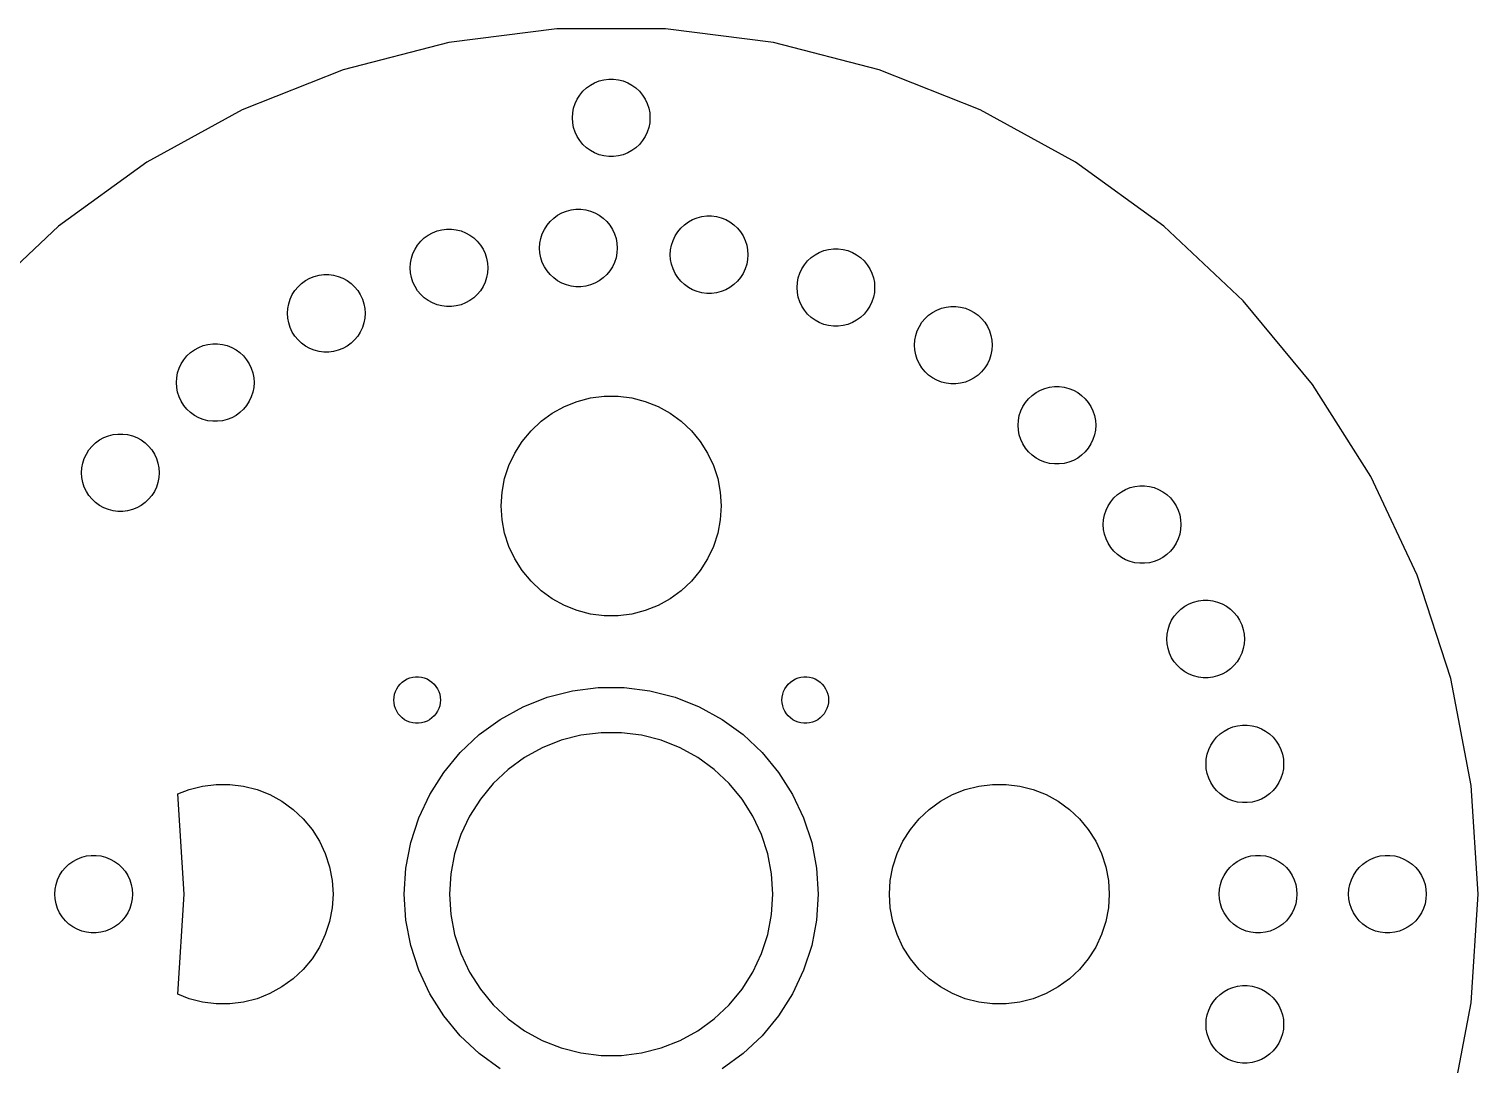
# Model space of a CAD drawing. Header units: metres. Extents: x -67 to 167, y -67 to 67.
# Drawn here: x 55 to 167, y -13.1 to 66.9 of the extents above; entities that cross this region are included whole.
import ezdxf

# ---------------------------------------------------------------- set-up
doc = ezdxf.new("R2010")
doc.units = ezdxf.units.M

msp = doc.modelspace()

# ---------------------------------------------------------------- linework, layer by layer
for p, q in [((95.793, 66.8678), (87.4454, 65.8132)), ((104.207, 66.8678), (95.793, 66.8678)), ((112.555, 65.8132), (104.207, 66.8678)), ((87.4454, 65.8132), (79.2959, 63.7208)), ((120.704, 63.7208), (112.555, 65.8132)), ((79.2959, 63.7208), (71.4728, 60.6234)), ((98.7227, 62.7145), (99.073, 62.8532)), ((99.073, 62.8532), (99.4379, 62.9469)), ((99.4379, 62.9469), (99.8116, 62.9941)), ((99.8116, 62.9941), (100.188, 62.9941)), ((100.188, 62.9941), (100.562, 62.9469)), ((100.562, 62.9469), (100.927, 62.8532)), ((100.927, 62.8532), (101.277, 62.7145)), ((128.527, 60.6234), (120.704, 63.7208)), ((97.3711, 61.4453), (97.573, 61.7634)), ((97.573, 61.7634), (97.8131, 62.0536)), ((97.8131, 62.0536), (98.0877, 62.3115)), ((98.0877, 62.3115), (98.3925, 62.533)), ((98.3925, 62.533), (98.7227, 62.7145)), ((101.277, 62.7145), (101.607, 62.533)), ((101.607, 62.533), (101.912, 62.3115)), ((101.912, 62.3115), (102.187, 62.0536)), ((102.187, 62.0536), (102.427, 61.7634)), ((102.427, 61.7634), (102.629, 61.4453)), ((71.4728, 60.6234), (64.0996, 56.57)), ((97.0237, 60.376), (97.0943, 60.7461)), ((97.0943, 60.7461), (97.2107, 61.1044)), ((97.2107, 61.1044), (97.3711, 61.4453)), ((102.629, 61.4453), (102.789, 61.1044)), ((102.789, 61.1044), (102.906, 60.7461)), ((102.906, 60.7461), (102.976, 60.376)), ((135.9, 56.57), (128.527, 60.6234)), ((97, 60), (97.0237, 60.376)), ((97.0237, 59.624), (97, 60)), ((97.0943, 59.2539), (97.0237, 59.624)), ((102.976, 59.624), (102.906, 59.2539)), ((102.976, 60.376), (103, 60)), ((103, 60), (102.976, 59.624)), ((97.2107, 58.8956), (97.0943, 59.2539)), ((97.3711, 58.5547), (97.2107, 58.8956)), ((97.573, 58.2366), (97.3711, 58.5547)), ((102.629, 58.5547), (102.427, 58.2366)), ((102.789, 58.8956), (102.629, 58.5547)), ((102.906, 59.2539), (102.789, 58.8956)), ((97.8131, 57.9464), (97.573, 58.2366)), ((98.0877, 57.6885), (97.8131, 57.9464)), ((98.3925, 57.467), (98.0877, 57.6885)), ((98.7227, 57.2855), (98.3925, 57.467)), ((99.073, 57.1468), (98.7227, 57.2855)), ((99.4379, 57.0531), (99.073, 57.1468)), ((100.927, 57.1468), (100.562, 57.0531)), ((101.277, 57.2855), (100.927, 57.1468)), ((101.607, 57.467), (101.277, 57.2855)), ((101.912, 57.6885), (101.607, 57.467)), ((102.187, 57.9464), (101.912, 57.6885)), ((102.427, 58.2366), (102.187, 57.9464)), ((64.0996, 56.57), (57.2926, 51.6244)), ((99.8116, 57.0059), (99.4379, 57.0531)), ((100.188, 57.0059), (99.8116, 57.0059)), ((100.562, 57.0531), (100.188, 57.0059)), ((142.707, 51.6244), (135.9, 56.57)), ((95.8601, 52.4688), (96.1902, 52.6503)), ((96.1902, 52.6503), (96.5405, 52.789)), ((96.5405, 52.789), (96.9054, 52.8827)), ((96.9054, 52.8827), (97.2792, 52.9299)), ((97.2792, 52.9299), (97.6559, 52.9299)), ((97.6559, 52.9299), (98.0297, 52.8827)), ((98.0297, 52.8827), (98.3946, 52.789)), ((98.3946, 52.789), (98.7449, 52.6503)), ((98.7449, 52.6503), (99.075, 52.4688)), ((57.2926, 51.6244), (51.1591, 45.8647)), ((94.8386, 51.3811), (95.0405, 51.6992)), ((95.0405, 51.6992), (95.2806, 51.9895)), ((95.2806, 51.9895), (95.5553, 52.2474)), ((95.5553, 52.2474), (95.8601, 52.4688)), ((99.075, 52.4688), (99.3798, 52.2474)), ((99.3798, 52.2474), (99.6544, 51.9895)), ((99.6544, 51.9895), (99.8946, 51.6992)), ((99.8946, 51.6992), (100.096, 51.3811)), ((105.384, 51.4771), (105.659, 51.735)), ((105.659, 51.735), (105.964, 51.9564)), ((105.964, 51.9564), (106.294, 52.1379)), ((106.294, 52.1379), (106.644, 52.2766)), ((106.644, 52.2766), (107.009, 52.3703)), ((107.009, 52.3703), (107.383, 52.4175)), ((107.383, 52.4175), (107.76, 52.4175)), ((107.76, 52.4175), (108.134, 52.3703)), ((108.134, 52.3703), (108.498, 52.2766)), ((108.498, 52.2766), (108.849, 52.1379)), ((108.849, 52.1379), (109.179, 51.9564)), ((109.179, 51.9564), (109.484, 51.735)), ((109.484, 51.735), (109.758, 51.4771)), ((148.841, 45.8647), (142.707, 51.6244)), ((85.0403, 50.1672), (85.2805, 50.4575)), ((85.2805, 50.4575), (85.5551, 50.7154)), ((85.5551, 50.7154), (85.8599, 50.9368)), ((85.8599, 50.9368), (86.19, 51.1183)), ((86.19, 51.1183), (86.5403, 51.257)), ((86.5403, 51.257), (86.9052, 51.3507)), ((86.9052, 51.3507), (87.279, 51.3979)), ((87.279, 51.3979), (87.6557, 51.3979)), ((87.6557, 51.3979), (88.0295, 51.3507)), ((88.0295, 51.3507), (88.3944, 51.257)), ((88.3944, 51.257), (88.7447, 51.1183)), ((88.7447, 51.1183), (89.0748, 50.9368)), ((89.0748, 50.9368), (89.3796, 50.7154)), ((89.3796, 50.7154), (89.6543, 50.4575)), ((89.6543, 50.4575), (89.8944, 50.1672)), ((94.4912, 50.3118), (94.5618, 50.6819)), ((94.5618, 50.6819), (94.6782, 51.0402)), ((94.6782, 51.0402), (94.8386, 51.3811)), ((100.096, 51.3811), (100.257, 51.0402)), ((100.257, 51.0402), (100.373, 50.6819)), ((100.373, 50.6819), (100.444, 50.3118)), ((104.666, 50.1695), (104.782, 50.5278)), ((104.782, 50.5278), (104.942, 50.8687)), ((104.942, 50.8687), (105.144, 51.1868)), ((105.144, 51.1868), (105.384, 51.4771)), ((109.758, 51.4771), (109.998, 51.1868)), ((109.998, 51.1868), (110.2, 50.8687)), ((110.2, 50.8687), (110.361, 50.5278)), ((110.361, 50.5278), (110.477, 50.1695)), ((84.5616, 49.1499), (84.678, 49.5082)), ((84.678, 49.5082), (84.8385, 49.8491)), ((84.8385, 49.8491), (85.0403, 50.1672)), ((89.8944, 50.1672), (90.0963, 49.8491)), ((90.0963, 49.8491), (90.2567, 49.5082)), ((90.2567, 49.5082), (90.3731, 49.1499)), ((94.4675, 49.9358), (94.4912, 50.3118)), ((94.4912, 49.5598), (94.4675, 49.9358)), ((94.5618, 49.1897), (94.4912, 49.5598)), ((100.444, 49.5598), (100.373, 49.1897)), ((100.444, 50.3118), (100.468, 49.9358)), ((100.468, 49.9358), (100.444, 49.5598)), ((104.571, 49.4234), (104.595, 49.7994)), ((104.595, 49.0474), (104.571, 49.4234)), ((104.595, 49.7994), (104.666, 50.1695)), ((110.477, 50.1695), (110.548, 49.7994)), ((110.548, 49.7994), (110.571, 49.4234)), ((110.571, 49.4234), (110.548, 49.0474)), ((115.453, 49.1991), (115.758, 49.4206)), ((115.758, 49.4206), (116.088, 49.6021)), ((116.088, 49.6021), (116.438, 49.7408)), ((116.438, 49.7408), (116.803, 49.8345)), ((116.803, 49.8345), (117.177, 49.8817)), ((117.177, 49.8817), (117.554, 49.8817)), ((117.554, 49.8817), (117.927, 49.8345)), ((117.927, 49.8345), (118.292, 49.7408)), ((118.292, 49.7408), (118.643, 49.6021)), ((118.643, 49.6021), (118.973, 49.4206)), ((118.973, 49.4206), (119.278, 49.1991)), ((84.4674, 48.4039), (84.491, 48.7798)), ((84.491, 48.0278), (84.4674, 48.4039)), ((84.491, 48.7798), (84.5616, 49.1499)), ((90.3731, 49.1499), (90.4437, 48.7798)), ((90.4437, 48.7798), (90.4674, 48.4039)), ((90.4674, 48.4039), (90.4437, 48.0278)), ((94.6782, 48.8315), (94.5618, 49.1897)), ((94.8386, 48.4906), (94.6782, 48.8315)), ((95.0405, 48.1725), (94.8386, 48.4906)), ((95.2806, 47.8822), (95.0405, 48.1725)), ((99.8946, 48.1725), (99.6544, 47.8822)), ((100.096, 48.4906), (99.8946, 48.1725)), ((100.257, 48.8315), (100.096, 48.4906)), ((100.373, 49.1897), (100.257, 48.8315)), ((104.666, 48.6773), (104.595, 49.0474)), ((104.782, 48.319), (104.666, 48.6773)), ((104.942, 47.9781), (104.782, 48.319)), ((110.361, 48.319), (110.2, 47.9781)), ((110.477, 48.6773), (110.361, 48.319)), ((110.548, 49.0474), (110.477, 48.6773)), ((114.576, 47.992), (114.736, 48.3329)), ((114.736, 48.3329), (114.938, 48.651)), ((114.938, 48.651), (115.178, 48.9412)), ((115.178, 48.9412), (115.453, 49.1991)), ((119.278, 49.1991), (119.552, 48.9412)), ((119.552, 48.9412), (119.792, 48.651)), ((119.792, 48.651), (119.994, 48.3329)), ((119.994, 48.3329), (120.155, 47.992)), ((75.7934, 46.9439), (76.068, 47.2018)), ((76.068, 47.2018), (76.3728, 47.4232)), ((76.3728, 47.4232), (76.703, 47.6047)), ((76.703, 47.6047), (77.0532, 47.7434)), ((77.0532, 47.7434), (77.4182, 47.8371)), ((77.4182, 47.8371), (77.7919, 47.8843)), ((77.7919, 47.8843), (78.1687, 47.8843)), ((78.1687, 47.8843), (78.5424, 47.8371)), ((78.5424, 47.8371), (78.9073, 47.7434)), ((78.9073, 47.7434), (79.2576, 47.6047)), ((79.2576, 47.6047), (79.5878, 47.4232)), ((79.5878, 47.4232), (79.8926, 47.2018)), ((79.8926, 47.2018), (80.1672, 46.9439)), ((84.5616, 47.6578), (84.491, 48.0278)), ((84.678, 47.2995), (84.5616, 47.6578)), ((84.8385, 46.9586), (84.678, 47.2995)), ((90.2567, 47.2995), (90.0963, 46.9586)), ((90.3731, 47.6578), (90.2567, 47.2995)), ((90.4437, 48.0278), (90.3731, 47.6578)), ((95.5553, 47.6243), (95.2806, 47.8822)), ((95.8601, 47.4028), (95.5553, 47.6243)), ((96.1902, 47.2213), (95.8601, 47.4028)), ((96.5405, 47.0827), (96.1902, 47.2213)), ((96.9054, 46.989), (96.5405, 47.0827)), ((98.3946, 47.0827), (98.0297, 46.989)), ((98.7449, 47.2213), (98.3946, 47.0827)), ((99.075, 47.4028), (98.7449, 47.2213)), ((99.3798, 47.6243), (99.075, 47.4028)), ((99.6544, 47.8822), (99.3798, 47.6243)), ((105.144, 47.66), (104.942, 47.9781)), ((105.384, 47.3698), (105.144, 47.66)), ((105.659, 47.1119), (105.384, 47.3698)), ((105.964, 46.8904), (105.659, 47.1119)), ((109.484, 47.1119), (109.179, 46.8904)), ((109.758, 47.3698), (109.484, 47.1119)), ((109.998, 47.66), (109.758, 47.3698)), ((110.2, 47.9781), (109.998, 47.66)), ((114.365, 46.8876), (114.389, 47.2636)), ((114.389, 47.2636), (114.46, 47.6337)), ((114.46, 47.6337), (114.576, 47.992)), ((120.155, 47.992), (120.271, 47.6337)), ((120.271, 47.6337), (120.342, 47.2636)), ((120.342, 47.2636), (120.365, 46.8876)), ((75.0745, 45.6363), (75.191, 45.9946)), ((75.191, 45.9946), (75.3514, 46.3355)), ((75.3514, 46.3355), (75.5532, 46.6536)), ((75.5532, 46.6536), (75.7934, 46.9439)), ((80.1672, 46.9439), (80.4073, 46.6536)), ((80.4073, 46.6536), (80.6092, 46.3355)), ((80.6092, 46.3355), (80.7696, 45.9946)), ((80.7696, 45.9946), (80.886, 45.6363)), ((85.0403, 46.6405), (84.8385, 46.9586)), ((85.2805, 46.3502), (85.0403, 46.6405)), ((85.5551, 46.0923), (85.2805, 46.3502)), ((85.8599, 45.8709), (85.5551, 46.0923)), ((89.3796, 46.0923), (89.0748, 45.8709)), ((89.6543, 46.3502), (89.3796, 46.0923)), ((89.8944, 46.6405), (89.6543, 46.3502)), ((90.0963, 46.9586), (89.8944, 46.6405)), ((97.2792, 46.9417), (96.9054, 46.989)), ((97.6559, 46.9417), (97.2792, 46.9417)), ((98.0297, 46.989), (97.6559, 46.9417)), ((106.294, 46.7089), (105.964, 46.8904)), ((106.644, 46.5702), (106.294, 46.7089)), ((107.009, 46.4765), (106.644, 46.5702)), ((107.383, 46.4293), (107.009, 46.4765)), ((107.76, 46.4293), (107.383, 46.4293)), ((108.134, 46.4765), (107.76, 46.4293)), ((108.498, 46.5702), (108.134, 46.4765)), ((108.849, 46.7089), (108.498, 46.5702)), ((109.179, 46.8904), (108.849, 46.7089)), ((114.389, 46.5116), (114.365, 46.8876)), ((114.46, 46.1415), (114.389, 46.5116)), ((114.576, 45.7832), (114.46, 46.1415)), ((120.271, 46.1415), (120.155, 45.7832)), ((120.342, 46.5116), (120.271, 46.1415)), ((120.365, 46.8876), (120.342, 46.5116)), ((74.9803, 44.8902), (75.004, 45.2662)), ((75.004, 44.5142), (74.9803, 44.8902)), ((75.004, 45.2662), (75.0745, 45.6363)), ((80.886, 45.6363), (80.9566, 45.2662)), ((80.9566, 45.2662), (80.9803, 44.8902)), ((80.9803, 44.8902), (80.9566, 44.5142)), ((86.19, 45.6894), (85.8599, 45.8709)), ((86.5403, 45.5507), (86.19, 45.6894)), ((86.9052, 45.457), (86.5403, 45.5507)), ((87.279, 45.4098), (86.9052, 45.457)), ((87.6557, 45.4098), (87.279, 45.4098)), ((88.0295, 45.457), (87.6557, 45.4098)), ((88.3944, 45.5507), (88.0295, 45.457)), ((88.7447, 45.6894), (88.3944, 45.5507)), ((89.0748, 45.8709), (88.7447, 45.6894)), ((114.736, 45.4423), (114.576, 45.7832)), ((114.938, 45.1243), (114.736, 45.4423)), ((115.178, 44.834), (114.938, 45.1243)), ((115.453, 44.5761), (115.178, 44.834)), ((119.552, 44.834), (119.278, 44.5761)), ((119.792, 45.1243), (119.552, 44.834)), ((119.994, 45.4423), (119.792, 45.1243)), ((120.155, 45.7832), (119.994, 45.4423)), ((124.536, 44.7437), (124.841, 44.9652)), ((124.841, 44.9652), (125.171, 45.1467)), ((125.171, 45.1467), (125.521, 45.2854)), ((125.521, 45.2854), (125.886, 45.3791)), ((125.886, 45.3791), (126.26, 45.4263)), ((126.26, 45.4263), (126.637, 45.4263)), ((126.637, 45.4263), (127.01, 45.3791)), ((127.01, 45.3791), (127.375, 45.2854)), ((127.375, 45.2854), (127.726, 45.1467)), ((127.726, 45.1467), (128.056, 44.9652)), ((128.056, 44.9652), (128.36, 44.7437)), ((154.204, 39.3816), (148.841, 45.8647)), ((75.0745, 44.1441), (75.004, 44.5142)), ((75.191, 43.7858), (75.0745, 44.1441)), ((75.3514, 43.445), (75.191, 43.7858)), ((80.7696, 43.7858), (80.6092, 43.445)), ((80.886, 44.1441), (80.7696, 43.7858)), ((80.9566, 44.5142), (80.886, 44.1441)), ((115.758, 44.3546), (115.453, 44.5761)), ((116.088, 44.1731), (115.758, 44.3546)), ((116.438, 44.0344), (116.088, 44.1731)), ((116.803, 43.9407), (116.438, 44.0344)), ((117.177, 43.8935), (116.803, 43.9407)), ((117.554, 43.8935), (117.177, 43.8935)), ((117.927, 43.9407), (117.554, 43.8935)), ((118.292, 44.0344), (117.927, 43.9407)), ((118.643, 44.1731), (118.292, 44.0344)), ((118.973, 44.3546), (118.643, 44.1731)), ((119.278, 44.5761), (118.973, 44.3546)), ((123.659, 43.5366), (123.819, 43.8775)), ((123.819, 43.8775), (124.021, 44.1956)), ((124.021, 44.1956), (124.261, 44.4859)), ((124.261, 44.4859), (124.536, 44.7437)), ((128.36, 44.7437), (128.635, 44.4859)), ((128.635, 44.4859), (128.875, 44.1956)), ((128.875, 44.1956), (129.077, 43.8775)), ((129.077, 43.8775), (129.238, 43.5366)), ((75.5532, 43.1269), (75.3514, 43.445)), ((75.7934, 42.8366), (75.5532, 43.1269)), ((76.068, 42.5787), (75.7934, 42.8366)), ((76.3728, 42.3572), (76.068, 42.5787)), ((79.8926, 42.5787), (79.5878, 42.3572)), ((80.1672, 42.8366), (79.8926, 42.5787)), ((80.4073, 43.1269), (80.1672, 42.8366)), ((80.6092, 43.445), (80.4073, 43.1269)), ((123.448, 42.4322), (123.472, 42.8082)), ((123.472, 42.8082), (123.542, 43.1783)), ((123.542, 43.1783), (123.659, 43.5366)), ((129.238, 43.5366), (129.354, 43.1783)), ((129.354, 43.1783), (129.425, 42.8082)), ((129.425, 42.8082), (129.448, 42.4322)), ((66.9677, 41.3021), (67.2078, 41.5924)), ((67.2078, 41.5924), (67.4824, 41.8503)), ((67.4824, 41.8503), (67.7872, 42.0718)), ((67.7872, 42.0718), (68.1174, 42.2533)), ((68.1174, 42.2533), (68.4677, 42.392)), ((68.4677, 42.392), (68.8326, 42.4856)), ((68.8326, 42.4856), (69.2063, 42.5329)), ((69.2063, 42.5329), (69.5831, 42.5329)), ((69.5831, 42.5329), (69.9568, 42.4856)), ((69.9568, 42.4856), (70.3217, 42.392)), ((70.3217, 42.392), (70.672, 42.2533)), ((70.672, 42.2533), (71.0022, 42.0718)), ((71.0022, 42.0718), (71.307, 41.8503)), ((71.307, 41.8503), (71.5816, 41.5924)), ((71.5816, 41.5924), (71.8217, 41.3021)), ((76.703, 42.1757), (76.3728, 42.3572)), ((77.0532, 42.037), (76.703, 42.1757)), ((77.4182, 41.9434), (77.0532, 42.037)), ((77.7919, 41.8961), (77.4182, 41.9434)), ((78.1687, 41.8961), (77.7919, 41.8961)), ((78.5424, 41.9434), (78.1687, 41.8961)), ((78.9073, 42.037), (78.5424, 41.9434)), ((79.2576, 42.1757), (78.9073, 42.037)), ((79.5878, 42.3572), (79.2576, 42.1757)), ((123.472, 42.0562), (123.448, 42.4322)), ((123.542, 41.6861), (123.472, 42.0562)), ((123.659, 41.3278), (123.542, 41.6861)), ((129.354, 41.6861), (129.238, 41.3278)), ((129.425, 42.0562), (129.354, 41.6861)), ((129.448, 42.4322), (129.425, 42.0562)), ((66.489, 40.2849), (66.6054, 40.6432)), ((66.6054, 40.6432), (66.7658, 40.984)), ((66.7658, 40.984), (66.9677, 41.3021)), ((71.8217, 41.3021), (72.0236, 40.984)), ((72.0236, 40.984), (72.184, 40.6432)), ((72.184, 40.6432), (72.3004, 40.2849)), ((123.819, 40.987), (123.659, 41.3278)), ((124.021, 40.6689), (123.819, 40.987)), ((124.261, 40.3786), (124.021, 40.6689)), ((124.536, 40.1207), (124.261, 40.3786)), ((128.635, 40.3786), (128.36, 40.1207)), ((128.875, 40.6689), (128.635, 40.3786)), ((129.077, 40.987), (128.875, 40.6689)), ((129.238, 41.3278), (129.077, 40.987)), ((66.3947, 39.5388), (66.4184, 39.9148)), ((66.4184, 39.1628), (66.3947, 39.5388)), ((66.4184, 39.9148), (66.489, 40.2849)), ((72.3004, 40.2849), (72.371, 39.9148)), ((72.371, 39.9148), (72.3947, 39.5388)), ((72.3947, 39.5388), (72.371, 39.1628)), ((124.841, 39.8992), (124.536, 40.1207)), ((125.171, 39.7177), (124.841, 39.8992)), ((125.521, 39.579), (125.171, 39.7177)), ((125.886, 39.4854), (125.521, 39.579)), ((126.26, 39.4381), (125.886, 39.4854)), ((126.637, 39.4381), (126.26, 39.4381)), ((127.01, 39.4854), (126.637, 39.4381)), ((127.375, 39.579), (127.01, 39.4854)), ((127.726, 39.7177), (127.375, 39.579)), ((128.056, 39.8992), (127.726, 39.7177)), ((128.36, 40.1207), (128.056, 39.8992)), ((133.886, 39.1865), (134.26, 39.2337)), ((134.26, 39.2337), (134.637, 39.2337)), ((134.637, 39.2337), (135.01, 39.1865)), ((158.713, 32.2775), (154.204, 39.3816)), ((66.489, 38.7927), (66.4184, 39.1628)), ((66.6054, 38.4344), (66.489, 38.7927)), ((66.7658, 38.0935), (66.6054, 38.4344)), ((66.9677, 37.7754), (66.7658, 38.0935)), ((72.0236, 38.0935), (71.8217, 37.7754)), ((72.184, 38.4344), (72.0236, 38.0935)), ((72.3004, 38.7927), (72.184, 38.4344)), ((72.371, 39.1628), (72.3004, 38.7927)), ((96.3809, 37.691), (97.3734, 38.084)), ((97.3734, 38.084), (98.4073, 38.3494)), ((98.4073, 38.3494), (99.4663, 38.4832)), ((99.4663, 38.4832), (100.534, 38.4832)), ((100.534, 38.4832), (101.593, 38.3494)), ((101.593, 38.3494), (102.627, 38.084)), ((102.627, 38.084), (103.619, 37.691)), ((132.021, 38.003), (132.261, 38.2933)), ((132.261, 38.2933), (132.536, 38.5512)), ((132.536, 38.5512), (132.841, 38.7726)), ((132.841, 38.7726), (133.171, 38.9541)), ((133.171, 38.9541), (133.521, 39.0928)), ((133.521, 39.0928), (133.886, 39.1865)), ((135.01, 39.1865), (135.375, 39.0928)), ((135.375, 39.0928), (135.726, 38.9541)), ((135.726, 38.9541), (136.056, 38.7726)), ((136.056, 38.7726), (136.361, 38.5512)), ((136.361, 38.5512), (136.635, 38.2933)), ((136.635, 38.2933), (136.875, 38.003)), ((67.2078, 37.4851), (66.9677, 37.7754)), ((67.4824, 37.2272), (67.2078, 37.4851)), ((67.7872, 37.0058), (67.4824, 37.2272)), ((68.1174, 36.8243), (67.7872, 37.0058)), ((71.0022, 37.0058), (70.672, 36.8243)), ((71.307, 37.2272), (71.0022, 37.0058)), ((71.5816, 37.4851), (71.307, 37.2272)), ((71.8217, 37.7754), (71.5816, 37.4851)), ((94.5819, 36.5494), (95.4455, 37.1768)), ((95.4455, 37.1768), (96.3809, 37.691)), ((103.619, 37.691), (104.555, 37.1768)), ((104.555, 37.1768), (105.418, 36.5494)), ((131.472, 36.6156), (131.543, 36.9857)), ((131.543, 36.9857), (131.659, 37.344)), ((131.659, 37.344), (131.819, 37.6849)), ((131.819, 37.6849), (132.021, 38.003)), ((136.875, 38.003), (137.077, 37.6849)), ((137.077, 37.6849), (137.238, 37.344)), ((137.238, 37.344), (137.354, 36.9857)), ((137.354, 36.9857), (137.425, 36.6156)), ((68.4677, 36.6856), (68.1174, 36.8243)), ((68.8326, 36.5919), (68.4677, 36.6856)), ((69.2063, 36.5447), (68.8326, 36.5919)), ((69.5831, 36.5447), (69.2063, 36.5447)), ((69.9568, 36.5919), (69.5831, 36.5447)), ((70.3217, 36.6856), (69.9568, 36.5919)), ((70.672, 36.8243), (70.3217, 36.6856)), ((93.8038, 35.8186), (94.5819, 36.5494)), ((105.418, 36.5494), (106.196, 35.8186)), ((131.448, 36.2396), (131.472, 36.6156)), ((131.472, 35.8636), (131.448, 36.2396)), ((131.543, 35.4936), (131.472, 35.8636)), ((137.425, 35.8636), (137.354, 35.4936)), ((137.425, 36.6156), (137.448, 36.2396)), ((137.448, 36.2396), (137.425, 35.8636)), ((59.8752, 34.6223), (60.1498, 34.8802)), ((60.1498, 34.8802), (60.4546, 35.1016)), ((60.4546, 35.1016), (60.7847, 35.2831)), ((60.7847, 35.2831), (61.135, 35.4218)), ((61.135, 35.4218), (61.4999, 35.5155)), ((61.4999, 35.5155), (61.8737, 35.5627)), ((61.8737, 35.5627), (62.2505, 35.5627)), ((62.2505, 35.5627), (62.6242, 35.5155)), ((62.6242, 35.5155), (62.9891, 35.4218)), ((62.9891, 35.4218), (63.3394, 35.2831)), ((63.3394, 35.2831), (63.6696, 35.1016)), ((63.6696, 35.1016), (63.9744, 34.8802)), ((63.9744, 34.8802), (64.249, 34.6223)), ((92.5514, 34.0949), (93.1234, 34.9962)), ((93.1234, 34.9962), (93.8038, 35.8186)), ((106.196, 35.8186), (106.877, 34.9962)), ((106.877, 34.9962), (107.449, 34.0949)), ((131.659, 35.1353), (131.543, 35.4936)), ((131.819, 34.7944), (131.659, 35.1353)), ((132.021, 34.4763), (131.819, 34.7944)), ((137.077, 34.7944), (136.875, 34.4763)), ((137.238, 35.1353), (137.077, 34.7944)), ((137.354, 35.4936), (137.238, 35.1353)), ((59.1563, 33.3147), (59.2728, 33.673)), ((59.2728, 33.673), (59.4332, 34.0139)), ((59.4332, 34.0139), (59.635, 34.332)), ((59.635, 34.332), (59.8752, 34.6223)), ((64.249, 34.6223), (64.4891, 34.332)), ((64.4891, 34.332), (64.691, 34.0139)), ((64.691, 34.0139), (64.8514, 33.673)), ((64.8514, 33.673), (64.9678, 33.3147)), ((92.0969, 33.1291), (92.5514, 34.0949)), ((107.449, 34.0949), (107.903, 33.1291)), ((132.261, 34.186), (132.021, 34.4763)), ((132.536, 33.9281), (132.261, 34.186)), ((132.841, 33.7066), (132.536, 33.9281)), ((133.171, 33.5251), (132.841, 33.7066)), ((136.056, 33.7066), (135.726, 33.5251)), ((136.361, 33.9281), (136.056, 33.7066)), ((136.635, 34.186), (136.361, 33.9281)), ((136.875, 34.4763), (136.635, 34.186)), ((59.0621, 32.5686), (59.0857, 32.9446)), ((59.0857, 32.1926), (59.0621, 32.5686)), ((59.0857, 32.9446), (59.1563, 33.3147)), ((64.9678, 33.3147), (65.0384, 32.9446)), ((65.0384, 32.9446), (65.0621, 32.5686)), ((65.0621, 32.5686), (65.0384, 32.1926)), ((91.767, 32.1139), (92.0969, 33.1291)), ((107.903, 33.1291), (108.233, 32.1139)), ((133.521, 33.3865), (133.171, 33.5251)), ((133.886, 33.2928), (133.521, 33.3865)), ((134.26, 33.2456), (133.886, 33.2928)), ((134.637, 33.2456), (134.26, 33.2456)), ((135.01, 33.2928), (134.637, 33.2456)), ((135.375, 33.3865), (135.01, 33.2928)), ((135.726, 33.5251), (135.375, 33.3865)), ((59.1563, 31.8225), (59.0857, 32.1926)), ((59.2728, 31.4642), (59.1563, 31.8225)), ((59.4332, 31.1234), (59.2728, 31.4642)), ((64.8514, 31.4642), (64.691, 31.1234)), ((64.9678, 31.8225), (64.8514, 31.4642)), ((65.0384, 32.1926), (64.9678, 31.8225)), ((91.567, 31.0653), (91.767, 32.1139)), ((108.233, 32.1139), (108.433, 31.0653)), ((139.761, 31.2779), (140.111, 31.4166)), ((140.111, 31.4166), (140.476, 31.5103)), ((140.476, 31.5103), (140.85, 31.5575)), ((140.85, 31.5575), (141.227, 31.5575)), ((141.227, 31.5575), (141.6, 31.5103)), ((141.6, 31.5103), (141.965, 31.4166)), ((141.965, 31.4166), (142.316, 31.2779)), ((162.295, 24.6643), (158.713, 32.2775)), ((59.635, 30.8053), (59.4332, 31.1234)), ((59.8752, 30.515), (59.635, 30.8053)), ((60.1498, 30.2571), (59.8752, 30.515)), ((60.4546, 30.0356), (60.1498, 30.2571)), ((63.9744, 30.2571), (63.6696, 30.0356)), ((64.249, 30.515), (63.9744, 30.2571)), ((64.4891, 30.8053), (64.249, 30.515)), ((64.691, 31.1234), (64.4891, 30.8053)), ((91.5, 30), (91.567, 31.0653)), ((108.433, 31.0653), (108.5, 30)), ((138.409, 30.0087), (138.611, 30.3268)), ((138.611, 30.3268), (138.851, 30.6171)), ((138.851, 30.6171), (139.126, 30.8749)), ((139.126, 30.8749), (139.431, 31.0964)), ((139.431, 31.0964), (139.761, 31.2779)), ((142.316, 31.2779), (142.646, 31.0964)), ((142.646, 31.0964), (142.95, 30.8749)), ((142.95, 30.8749), (143.225, 30.6171)), ((143.225, 30.6171), (143.465, 30.3268)), ((143.465, 30.3268), (143.667, 30.0087)), ((60.7847, 29.8541), (60.4546, 30.0356)), ((61.135, 29.7155), (60.7847, 29.8541)), ((61.4999, 29.6217), (61.135, 29.7155)), ((61.8737, 29.5745), (61.4999, 29.6217)), ((62.2505, 29.5745), (61.8737, 29.5745)), ((62.6242, 29.6217), (62.2505, 29.5745)), ((62.9891, 29.7155), (62.6242, 29.6217)), ((63.3394, 29.8541), (62.9891, 29.7155)), ((63.6696, 30.0356), (63.3394, 29.8541)), ((91.567, 28.9347), (91.5, 30)), ((108.5, 30), (108.433, 28.9347)), ((138.062, 28.9394), (138.132, 29.3095)), ((138.132, 29.3095), (138.249, 29.6678)), ((138.249, 29.6678), (138.409, 30.0087)), ((143.667, 30.0087), (143.827, 29.6678)), ((143.827, 29.6678), (143.944, 29.3095)), ((143.944, 29.3095), (144.015, 28.9394)), ((91.767, 27.8861), (91.567, 28.9347)), ((108.433, 28.9347), (108.233, 27.8861)), ((138.038, 28.5634), (138.062, 28.9394)), ((138.062, 28.1874), (138.038, 28.5634)), ((138.132, 27.8173), (138.062, 28.1874)), ((144.015, 28.1874), (143.944, 27.8173)), ((144.015, 28.9394), (144.038, 28.5634)), ((144.038, 28.5634), (144.015, 28.1874)), ((92.0969, 26.8709), (91.767, 27.8861)), ((108.233, 27.8861), (107.903, 26.8709)), ((138.249, 27.459), (138.132, 27.8173)), ((138.409, 27.1181), (138.249, 27.459)), ((138.611, 26.8), (138.409, 27.1181)), ((143.667, 27.1181), (143.465, 26.8)), ((143.827, 27.459), (143.667, 27.1181)), ((143.944, 27.8173), (143.827, 27.459)), ((92.5514, 25.9051), (92.0969, 26.8709)), ((93.1234, 25.0038), (92.5514, 25.9051)), ((107.449, 25.9051), (106.877, 25.0038)), ((107.903, 26.8709), (107.449, 25.9051)), ((138.851, 26.5098), (138.611, 26.8)), ((139.126, 26.2519), (138.851, 26.5098)), ((139.431, 26.0304), (139.126, 26.2519)), ((139.761, 25.8489), (139.431, 26.0304)), ((140.111, 25.7102), (139.761, 25.8489)), ((142.316, 25.8489), (141.965, 25.7102)), ((142.646, 26.0304), (142.316, 25.8489)), ((142.95, 26.2519), (142.646, 26.0304)), ((143.225, 26.5098), (142.95, 26.2519)), ((143.465, 26.8), (143.225, 26.5098)), ((93.8038, 24.1814), (93.1234, 25.0038)), ((106.877, 25.0038), (106.196, 24.1814)), ((140.476, 25.6165), (140.111, 25.7102)), ((140.85, 25.5693), (140.476, 25.6165)), ((141.227, 25.5693), (140.85, 25.5693)), ((141.6, 25.6165), (141.227, 25.5693)), ((141.965, 25.7102), (141.6, 25.6165)), ((164.895, 16.6622), (162.295, 24.6643)), ((94.5819, 23.4506), (93.8038, 24.1814)), ((106.196, 24.1814), (105.418, 23.4506)), ((95.4455, 22.8232), (94.5819, 23.4506)), ((96.3809, 22.309), (95.4455, 22.8232)), ((104.555, 22.8232), (103.619, 22.309)), ((105.418, 23.4506), (104.555, 22.8232)), ((144.34, 22.2508), (144.671, 22.4323)), ((144.671, 22.4323), (145.021, 22.571)), ((145.021, 22.571), (145.386, 22.6646)), ((145.386, 22.6646), (145.76, 22.7119)), ((145.76, 22.7119), (146.136, 22.7119)), ((146.136, 22.7119), (146.51, 22.6646)), ((146.51, 22.6646), (146.875, 22.571)), ((146.875, 22.571), (147.225, 22.4323)), ((147.225, 22.4323), (147.555, 22.2508)), ((97.3734, 21.916), (96.3809, 22.309)), ((98.4073, 21.6506), (97.3734, 21.916)), ((99.4663, 21.5168), (98.4073, 21.6506)), ((100.534, 21.5168), (99.4663, 21.5168)), ((101.593, 21.6506), (100.534, 21.5168)), ((102.627, 21.916), (101.593, 21.6506)), ((103.619, 22.309), (102.627, 21.916)), ((143.319, 21.163), (143.521, 21.4811)), ((143.521, 21.4811), (143.761, 21.7714)), ((143.761, 21.7714), (144.036, 22.0293)), ((144.036, 22.0293), (144.34, 22.2508)), ((147.555, 22.2508), (147.86, 22.0293)), ((147.86, 22.0293), (148.135, 21.7714)), ((148.135, 21.7714), (148.375, 21.4811)), ((148.375, 21.4811), (148.577, 21.163)), ((142.972, 20.0938), (143.042, 20.4639)), ((143.042, 20.4639), (143.159, 20.8222)), ((143.159, 20.8222), (143.319, 21.163)), ((148.577, 21.163), (148.737, 20.8222)), ((148.737, 20.8222), (148.854, 20.4639)), ((148.854, 20.4639), (148.924, 20.0938)), ((142.948, 19.7178), (142.972, 20.0938)), ((142.972, 19.3418), (142.948, 19.7178)), ((143.042, 18.9717), (142.972, 19.3418)), ((148.924, 19.3418), (148.854, 18.9717)), ((148.924, 20.0938), (148.948, 19.7178)), ((148.948, 19.7178), (148.924, 19.3418)), ((143.159, 18.6134), (143.042, 18.9717)), ((143.319, 18.2725), (143.159, 18.6134)), ((143.521, 17.9544), (143.319, 18.2725)), ((143.761, 17.6641), (143.521, 17.9544)), ((148.375, 17.9544), (148.135, 17.6641)), ((148.577, 18.2725), (148.375, 17.9544)), ((148.737, 18.6134), (148.577, 18.2725)), ((148.854, 18.9717), (148.737, 18.6134)), ((144.036, 17.4062), (143.761, 17.6641)), ((144.34, 17.1848), (144.036, 17.4062)), ((144.671, 17.0033), (144.34, 17.1848)), ((145.021, 16.8646), (144.671, 17.0033)), ((145.386, 16.7709), (145.021, 16.8646)), ((146.875, 16.8646), (146.51, 16.7709)), ((147.225, 17.0033), (146.875, 16.8646)), ((147.555, 17.1848), (147.225, 17.0033)), ((147.86, 17.4062), (147.555, 17.1848)), ((148.135, 17.6641), (147.86, 17.4062)), ((83.3264, 15.6626), (83.4226, 15.8671)), ((83.4226, 15.8671), (83.5438, 16.058)), ((83.5438, 16.058), (83.6879, 16.2322)), ((83.6879, 16.2322), (83.8526, 16.3869)), ((83.8526, 16.3869), (84.0355, 16.5198)), ((84.0355, 16.5198), (84.2336, 16.6287)), ((84.2336, 16.6287), (84.4438, 16.7119)), ((84.4438, 16.7119), (84.6627, 16.7681)), ((84.6627, 16.7681), (84.887, 16.7964)), ((84.887, 16.7964), (85.113, 16.7964)), ((85.113, 16.7964), (85.3373, 16.7681)), ((85.3373, 16.7681), (85.5562, 16.7119)), ((85.5562, 16.7119), (85.7664, 16.6287)), ((85.7664, 16.6287), (85.9645, 16.5198)), ((85.9645, 16.5198), (86.1474, 16.3869)), ((86.1474, 16.3869), (86.3121, 16.2322)), ((86.3121, 16.2322), (86.4562, 16.058)), ((86.4562, 16.058), (86.5773, 15.8671)), ((86.5773, 15.8671), (86.6736, 15.6626)), ((95.0557, 15.2169), (97.0019, 15.7166)), ((97.0019, 15.7166), (98.9953, 15.9684)), ((98.9953, 15.9684), (101.005, 15.9684)), ((101.005, 15.9684), (102.998, 15.7166)), ((102.998, 15.7166), (104.944, 15.2169)), ((113.326, 15.6626), (113.423, 15.8671)), ((113.423, 15.8671), (113.544, 16.058)), ((113.544, 16.058), (113.688, 16.2322)), ((113.688, 16.2322), (113.853, 16.3869)), ((113.853, 16.3869), (114.036, 16.5198)), ((114.036, 16.5198), (114.234, 16.6287)), ((114.234, 16.6287), (114.444, 16.7119)), ((114.444, 16.7119), (114.663, 16.7681)), ((114.663, 16.7681), (114.887, 16.7964)), ((114.887, 16.7964), (115.113, 16.7964)), ((115.113, 16.7964), (115.337, 16.7681)), ((115.337, 16.7681), (115.556, 16.7119)), ((115.556, 16.7119), (115.766, 16.6287)), ((115.766, 16.6287), (115.964, 16.5198)), ((115.964, 16.5198), (116.147, 16.3869)), ((116.147, 16.3869), (116.312, 16.2322)), ((116.312, 16.2322), (116.456, 16.058)), ((116.456, 16.058), (116.577, 15.8671)), ((116.577, 15.8671), (116.674, 15.6626)), ((145.76, 16.7237), (145.386, 16.7709)), ((146.136, 16.7237), (145.76, 16.7237)), ((146.51, 16.7709), (146.136, 16.7237)), ((166.472, 8.39732), (164.895, 16.6622)), ((83.2, 15), (83.2142, 15.2256)), ((83.2142, 14.7744), (83.2, 15)), ((83.2142, 15.2256), (83.2565, 15.4476)), ((83.2565, 14.5524), (83.2142, 14.7744)), ((83.2565, 15.4476), (83.3264, 15.6626)), ((86.6736, 15.6626), (86.7434, 15.4476)), ((86.7434, 15.4476), (86.7858, 15.2256)), ((86.7858, 14.7744), (86.7434, 14.5524)), ((86.7858, 15.2256), (86.8, 15)), ((86.8, 15), (86.7858, 14.7744)), ((93.1875, 14.4772), (95.0557, 15.2169)), ((104.944, 15.2169), (106.812, 14.4772)), ((113.2, 15), (113.214, 15.2256)), ((113.214, 14.7744), (113.2, 15)), ((113.214, 15.2256), (113.257, 15.4476)), ((113.257, 14.5524), (113.214, 14.7744)), ((113.257, 15.4476), (113.326, 15.6626)), ((116.674, 15.6626), (116.743, 15.4476)), ((116.743, 15.4476), (116.786, 15.2256)), ((116.786, 14.7744), (116.743, 14.5524)), ((116.786, 15.2256), (116.8, 15)), ((116.8, 15), (116.786, 14.7744)), ((83.3264, 14.3374), (83.2565, 14.5524)), ((83.4226, 14.1328), (83.3264, 14.3374)), ((83.5438, 13.942), (83.4226, 14.1328)), ((83.6879, 13.7678), (83.5438, 13.942)), ((83.8526, 13.6131), (83.6879, 13.7678)), ((84.0355, 13.4802), (83.8526, 13.6131)), ((84.2336, 13.3713), (84.0355, 13.4802)), ((85.9645, 13.4802), (85.7664, 13.3713)), ((86.1474, 13.6131), (85.9645, 13.4802)), ((86.3121, 13.7678), (86.1474, 13.6131)), ((86.4562, 13.942), (86.3121, 13.7678)), ((86.5773, 14.1328), (86.4562, 13.942)), ((86.6736, 14.3374), (86.5773, 14.1328)), ((86.7434, 14.5524), (86.6736, 14.3374)), ((89.8012, 12.3282), (91.4268, 13.5092)), ((91.4268, 13.5092), (93.1875, 14.4772)), ((106.812, 14.4772), (108.573, 13.5092)), ((108.573, 13.5092), (110.199, 12.3282)), ((113.326, 14.3374), (113.257, 14.5524)), ((113.423, 14.1328), (113.326, 14.3374)), ((113.544, 13.942), (113.423, 14.1328)), ((113.688, 13.7678), (113.544, 13.942)), ((113.853, 13.6131), (113.688, 13.7678)), ((114.036, 13.4802), (113.853, 13.6131)), ((114.234, 13.3713), (114.036, 13.4802)), ((115.964, 13.4802), (115.766, 13.3713)), ((116.147, 13.6131), (115.964, 13.4802)), ((116.312, 13.7678), (116.147, 13.6131)), ((116.456, 13.942), (116.312, 13.7678)), ((116.577, 14.1328), (116.456, 13.942)), ((116.674, 14.3374), (116.577, 14.1328)), ((116.743, 14.5524), (116.674, 14.3374)), ((84.4438, 13.2881), (84.2336, 13.3713)), ((84.6627, 13.2319), (84.4438, 13.2881)), ((84.887, 13.2036), (84.6627, 13.2319)), ((85.113, 13.2036), (84.887, 13.2036)), ((85.3373, 13.2319), (85.113, 13.2036)), ((85.5562, 13.2881), (85.3373, 13.2319)), ((85.7664, 13.3713), (85.5562, 13.2881)), ((88.3365, 10.9527), (89.8012, 12.3282)), ((99.2151, 12.4753), (97.6577, 12.2786)), ((100.785, 12.4753), (99.2151, 12.4753)), ((102.342, 12.2786), (100.785, 12.4753)), ((110.199, 12.3282), (111.663, 10.9527)), ((114.444, 13.2881), (114.234, 13.3713)), ((114.663, 13.2319), (114.444, 13.2881)), ((114.887, 13.2036), (114.663, 13.2319)), ((115.113, 13.2036), (114.887, 13.2036)), ((115.337, 13.2319), (115.113, 13.2036)), ((115.556, 13.2881), (115.337, 13.2319)), ((115.766, 13.3713), (115.556, 13.2881)), ((146.79, 12.1186), (147.064, 12.3765)), ((147.064, 12.3765), (147.369, 12.5979)), ((147.369, 12.5979), (147.699, 12.7794)), ((147.699, 12.7794), (148.049, 12.9181)), ((148.049, 12.9181), (148.414, 13.0118)), ((148.414, 13.0118), (148.788, 13.059)), ((148.788, 13.059), (149.165, 13.059)), ((149.165, 13.059), (149.539, 13.0118)), ((149.539, 13.0118), (149.904, 12.9181)), ((149.904, 12.9181), (150.254, 12.7794)), ((150.254, 12.7794), (150.584, 12.5979)), ((150.584, 12.5979), (150.889, 12.3765)), ((150.889, 12.3765), (151.163, 12.1186)), ((94.6777, 11.3103), (93.3022, 10.5541)), ((96.1373, 11.8882), (94.6777, 11.3103)), ((97.6577, 12.2786), (96.1373, 11.8882)), ((103.863, 11.8882), (102.342, 12.2786)), ((105.322, 11.3103), (103.863, 11.8882)), ((106.698, 10.5541), (105.322, 11.3103)), ((146.187, 11.1693), (146.348, 11.5102)), ((146.348, 11.5102), (146.549, 11.8283)), ((146.549, 11.8283), (146.79, 12.1186)), ((151.163, 12.1186), (151.404, 11.8283)), ((151.404, 11.8283), (151.605, 11.5102)), ((151.605, 11.5102), (151.766, 11.1693)), ((87.0557, 9.40456), (88.3365, 10.9527)), ((93.3022, 10.5541), (92.0322, 9.63141)), ((107.968, 9.63141), (106.698, 10.5541)), ((111.663, 10.9527), (112.944, 9.40456)), ((145.977, 10.0649), (146, 10.4409)), ((146, 10.4409), (146.071, 10.811)), ((146.071, 10.811), (146.187, 11.1693)), ((151.766, 11.1693), (151.882, 10.811)), ((151.882, 10.811), (151.953, 10.4409)), ((151.953, 10.4409), (151.977, 10.0649)), ((85.9791, 7.70805), (87.0557, 9.40456)), ((92.0322, 9.63141), (90.8879, 8.55682)), ((109.112, 8.55682), (107.968, 9.63141)), ((112.944, 9.40456), (114.021, 7.70805)), ((146, 9.68892), (145.977, 10.0649)), ((146.071, 9.31885), (146, 9.68892)), ((146.187, 8.96054), (146.071, 9.31885)), ((146.348, 8.61966), (146.187, 8.96054)), ((151.766, 8.96054), (151.605, 8.61966)), ((151.882, 9.31885), (151.766, 8.96054)), ((151.953, 9.68892), (151.882, 9.31885)), ((151.977, 10.0649), (151.953, 9.68892)), ((66.5128, 7.74327), (67.3734, 8.08397)), ((67.3734, 8.08397), (68.4073, 8.34944)), ((68.4073, 8.34944), (69.4663, 8.48322)), ((69.4663, 8.48322), (70.5337, 8.48322)), ((70.5337, 8.48322), (71.5927, 8.34944)), ((71.5927, 8.34944), (72.6266, 8.08397)), ((72.6266, 8.08397), (73.6191, 7.69102)), ((90.8879, 8.55682), (89.8873, 7.34731)), ((110.113, 7.34731), (109.112, 8.55682)), ((126.381, 7.69102), (127.373, 8.08397)), ((127.373, 8.08397), (128.407, 8.34944)), ((128.407, 8.34944), (129.466, 8.48322)), ((129.466, 8.48322), (130.534, 8.48322)), ((130.534, 8.48322), (131.593, 8.34944)), ((131.593, 8.34944), (132.627, 8.08397)), ((132.627, 8.08397), (133.619, 7.69102)), ((146.549, 8.30156), (146.348, 8.61966)), ((146.79, 8.01128), (146.549, 8.30156)), ((147.064, 7.75337), (146.79, 8.01128)), ((151.163, 8.01128), (150.889, 7.75337)), ((151.404, 8.30156), (151.163, 8.01128)), ((151.605, 8.61966), (151.404, 8.30156)), ((167, 0), (166.472, 8.39732)), ((67, 0), (66.5128, 7.74327)), ((73.6191, 7.69102), (74.5545, 7.17677)), ((74.5545, 7.17677), (75.4181, 6.54936)), ((85.1236, 5.88998), (85.9791, 7.70805)), ((89.8873, 7.34731), (89.0462, 6.02191)), ((110.954, 6.02191), (110.113, 7.34731)), ((114.021, 7.70805), (114.876, 5.88998)), ((124.582, 6.54936), (125.445, 7.17677)), ((125.445, 7.17677), (126.381, 7.69102)), ((133.619, 7.69102), (134.555, 7.17677)), ((134.555, 7.17677), (135.418, 6.54936)), ((147.369, 7.53194), (147.064, 7.75337)), ((147.699, 7.35043), (147.369, 7.53194)), ((148.049, 7.21175), (147.699, 7.35043)), ((148.414, 7.11806), (148.049, 7.21175)), ((148.788, 7.07083), (148.414, 7.11806)), ((149.165, 7.07083), (148.788, 7.07083)), ((149.539, 7.11806), (149.165, 7.07083)), ((149.904, 7.21175), (149.539, 7.11806)), ((150.254, 7.35043), (149.904, 7.21175)), ((150.584, 7.53194), (150.254, 7.35043)), ((150.889, 7.75337), (150.584, 7.53194)), ((75.4181, 6.54936), (76.1962, 5.81865)), ((76.1962, 5.81865), (76.8766, 4.99617)), ((84.5027, 3.97903), (85.1236, 5.88998)), ((89.0462, 6.02191), (88.3778, 4.60155)), ((111.622, 4.60155), (110.954, 6.02191)), ((114.876, 5.88998), (115.497, 3.97903)), ((123.123, 4.99617), (123.804, 5.81865)), ((123.804, 5.81865), (124.582, 6.54936)), ((135.418, 6.54936), (136.196, 5.81865)), ((136.196, 5.81865), (136.877, 4.99617)), ((76.8766, 4.99617), (77.4486, 4.09489)), ((88.3778, 4.60155), (87.8927, 3.10861)), ((112.107, 3.10861), (111.622, 4.60155)), ((122.551, 4.09489), (123.123, 4.99617)), ((136.877, 4.99617), (137.449, 4.09489)), ((77.4486, 4.09489), (77.9031, 3.12904)), ((84.1262, 2.00533), (84.5027, 3.97903)), ((115.497, 3.97903), (115.874, 2.00533)), ((122.097, 3.12904), (122.551, 4.09489)), ((137.449, 4.09489), (137.903, 3.12904)), ((57.8131, 2.05363), (58.0877, 2.31154)), ((58.0877, 2.31154), (58.3925, 2.53297)), ((58.3925, 2.53297), (58.7227, 2.71448)), ((58.7227, 2.71448), (59.0729, 2.85316)), ((59.0729, 2.85316), (59.4379, 2.94685)), ((59.4379, 2.94685), (59.8116, 2.99408)), ((59.8116, 2.99408), (60.1884, 2.99408)), ((60.1884, 2.99408), (60.5621, 2.94685)), ((60.5621, 2.94685), (60.927, 2.85316)), ((60.927, 2.85316), (61.2773, 2.71448)), ((61.2773, 2.71448), (61.6075, 2.53297)), ((61.6075, 2.53297), (61.9123, 2.31154)), ((61.9123, 2.31154), (62.1869, 2.05363)), ((77.9031, 3.12904), (78.233, 2.11386)), ((87.8927, 3.10861), (87.5986, 1.56665)), ((112.401, 1.56665), (112.107, 3.10861)), ((121.767, 2.11386), (122.097, 3.12904)), ((137.903, 3.12904), (138.233, 2.11386)), ((147.813, 2.05363), (148.088, 2.31154)), ((148.088, 2.31154), (148.393, 2.53297)), ((148.393, 2.53297), (148.723, 2.71448)), ((148.723, 2.71448), (149.073, 2.85316)), ((149.073, 2.85316), (149.438, 2.94685)), ((149.438, 2.94685), (149.812, 2.99408)), ((149.812, 2.99408), (150.188, 2.99408)), ((150.188, 2.99408), (150.562, 2.94685)), ((150.562, 2.94685), (150.927, 2.85316)), ((150.927, 2.85316), (151.277, 2.71448)), ((151.277, 2.71448), (151.607, 2.53297)), ((151.607, 2.53297), (151.912, 2.31154)), ((151.912, 2.31154), (152.187, 2.05363)), ((157.813, 2.05363), (158.088, 2.31154)), ((158.088, 2.31154), (158.393, 2.53297)), ((158.393, 2.53297), (158.723, 2.71448)), ((158.723, 2.71448), (159.073, 2.85316)), ((159.073, 2.85316), (159.438, 2.94685)), ((159.438, 2.94685), (159.812, 2.99408)), ((159.812, 2.99408), (160.188, 2.99408)), ((160.188, 2.99408), (160.562, 2.94685)), ((160.562, 2.94685), (160.927, 2.85316)), ((160.927, 2.85316), (161.277, 2.71448)), ((161.277, 2.71448), (161.607, 2.53297)), ((161.607, 2.53297), (161.912, 2.31154)), ((161.912, 2.31154), (162.187, 2.05363)), ((57.2107, 1.10437), (57.3711, 1.44525)), ((57.3711, 1.44525), (57.5729, 1.76335)), ((57.5729, 1.76335), (57.8131, 2.05363)), ((62.1869, 2.05363), (62.427, 1.76335)), ((62.427, 1.76335), (62.6289, 1.44525)), ((62.6289, 1.44525), (62.7893, 1.10437)), ((78.233, 2.11386), (78.433, 1.06532)), ((84, 0), (84.1262, 2.00533)), ((87.5986, 1.56665), (87.5, 0)), ((112.5, 0), (112.401, 1.56665)), ((115.874, 2.00533), (116, 0)), ((121.567, 1.06532), (121.767, 2.11386)), ((138.233, 2.11386), (138.433, 1.06532)), ((147.211, 1.10437), (147.371, 1.44525)), ((147.371, 1.44525), (147.573, 1.76335)), ((147.573, 1.76335), (147.813, 2.05363)), ((152.187, 2.05363), (152.427, 1.76335)), ((152.427, 1.76335), (152.629, 1.44525)), ((152.629, 1.44525), (152.789, 1.10437)), ((157.211, 1.10437), (157.371, 1.44525)), ((157.371, 1.44525), (157.573, 1.76335)), ((157.573, 1.76335), (157.813, 2.05363)), ((162.187, 2.05363), (162.427, 1.76335)), ((162.427, 1.76335), (162.629, 1.44525)), ((162.629, 1.44525), (162.789, 1.10437)), ((57, 0), (57.0237, 0.37599)), ((57.0237, -0.37599), (57, 0)), ((57.0237, 0.37599), (57.0942, 0.74606)), ((57.0942, 0.74606), (57.2107, 1.10437)), ((62.7893, 1.10437), (62.9057, 0.74606)), ((62.9057, 0.74606), (62.9763, 0.37599)), ((62.9763, 0.37599), (63, 0)), ((63, 0), (62.9763, -0.37599)), ((66.5128, -7.74327), (67, 0)), ((78.433, 1.06532), (78.5, 0)), ((78.5, 0), (78.433, -1.06532)), ((84.1262, -2.00533), (84, 0)), ((87.5, 0), (87.5986, -1.56665)), ((112.401, -1.56665), (112.5, 0)), ((116, 0), (115.874, -2.00533)), ((121.5, 0), (121.567, 1.06532)), ((121.567, -1.06532), (121.5, 0)), ((138.433, 1.06532), (138.5, 0)), ((138.5, 0), (138.433, -1.06532)), ((147, 0), (147.024, 0.37599)), ((147.024, -0.37599), (147, 0)), ((147.024, 0.37599), (147.094, 0.74606)), ((147.094, 0.74606), (147.211, 1.10437)), ((152.789, 1.10437), (152.906, 0.74606)), ((152.906, 0.74606), (152.976, 0.37599)), ((152.976, 0.37599), (153, 0)), ((153, 0), (152.976, -0.37599)), ((157, 0), (157.024, 0.37599)), ((157.024, -0.37599), (157, 0)), ((157.024, 0.37599), (157.094, 0.74606)), ((157.094, 0.74606), (157.211, 1.10437)), ((162.789, 1.10437), (162.906, 0.74606)), ((162.906, 0.74606), (162.976, 0.37599)), ((162.976, 0.37599), (163, 0)), ((163, 0), (162.976, -0.37599)), ((166.472, -8.39732), (167, 0)), ((57.0942, -0.74606), (57.0237, -0.37599)), ((57.2107, -1.10437), (57.0942, -0.74606)), ((57.3711, -1.44525), (57.2107, -1.10437)), ((62.7893, -1.10437), (62.6289, -1.44525)), ((62.9057, -0.74606), (62.7893, -1.10437)), ((62.9763, -0.37599), (62.9057, -0.74606)), ((78.433, -1.06532), (78.233, -2.11386)), ((121.767, -2.11386), (121.567, -1.06532)), ((138.433, -1.06532), (138.233, -2.11386)), ((147.094, -0.74606), (147.024, -0.37599)), ((147.211, -1.10437), (147.094, -0.74606)), ((147.371, -1.44525), (147.211, -1.10437)), ((152.789, -1.10437), (152.629, -1.44525)), ((152.906, -0.74606), (152.789, -1.10437)), ((152.976, -0.37599), (152.906, -0.74606)), ((157.094, -0.74606), (157.024, -0.37599)), ((157.211, -1.10437), (157.094, -0.74606)), ((157.371, -1.44525), (157.211, -1.10437)), ((162.789, -1.10437), (162.629, -1.44525)), ((162.906, -0.74606), (162.789, -1.10437)), ((162.976, -0.37599), (162.906, -0.74606)), ((57.5729, -1.76335), (57.3711, -1.44525)), ((57.8131, -2.05363), (57.5729, -1.76335)), ((58.0877, -2.31154), (57.8131, -2.05363)), ((62.1869, -2.05363), (61.9123, -2.31154)), ((62.427, -1.76335), (62.1869, -2.05363)), ((62.6289, -1.44525), (62.427, -1.76335)), ((78.233, -2.11386), (77.9031, -3.12904)), ((84.5027, -3.97903), (84.1262, -2.00533)), ((87.5986, -1.56665), (87.8927, -3.10861)), ((112.107, -3.10861), (112.401, -1.56665)), ((115.874, -2.00533), (115.497, -3.97903)), ((122.097, -3.12904), (121.767, -2.11386)), ((138.233, -2.11386), (137.903, -3.12904)), ((147.573, -1.76335), (147.371, -1.44525)), ((147.813, -2.05363), (147.573, -1.76335)), ((148.088, -2.31154), (147.813, -2.05363)), ((152.187, -2.05363), (151.912, -2.31154)), ((152.427, -1.76335), (152.187, -2.05363)), ((152.629, -1.44525), (152.427, -1.76335)), ((157.573, -1.76335), (157.371, -1.44525)), ((157.813, -2.05363), (157.573, -1.76335)), ((158.088, -2.31154), (157.813, -2.05363)), ((162.187, -2.05363), (161.912, -2.31154)), ((162.427, -1.76335), (162.187, -2.05363)), ((162.629, -1.44525), (162.427, -1.76335)), ((58.3925, -2.53297), (58.0877, -2.31154)), ((58.7227, -2.71448), (58.3925, -2.53297)), ((59.0729, -2.85316), (58.7227, -2.71448)), ((59.4379, -2.94685), (59.0729, -2.85316)), ((59.8116, -2.99408), (59.4379, -2.94685)), ((60.1884, -2.99408), (59.8116, -2.99408)), ((60.5621, -2.94685), (60.1884, -2.99408)), ((60.927, -2.85316), (60.5621, -2.94685)), ((61.2773, -2.71448), (60.927, -2.85316)), ((61.6075, -2.53297), (61.2773, -2.71448)), ((61.9123, -2.31154), (61.6075, -2.53297)), ((77.9031, -3.12904), (77.4486, -4.09489)), ((87.8927, -3.10861), (88.3778, -4.60155)), ((111.622, -4.60155), (112.107, -3.10861)), ((122.551, -4.09489), (122.097, -3.12904)), ((137.903, -3.12904), (137.449, -4.09489)), ((148.393, -2.53297), (148.088, -2.31154)), ((148.723, -2.71448), (148.393, -2.53297)), ((149.073, -2.85316), (148.723, -2.71448)), ((149.438, -2.94685), (149.073, -2.85316)), ((149.812, -2.99408), (149.438, -2.94685)), ((150.188, -2.99408), (149.812, -2.99408)), ((150.562, -2.94685), (150.188, -2.99408)), ((150.927, -2.85316), (150.562, -2.94685)), ((151.277, -2.71448), (150.927, -2.85316)), ((151.607, -2.53297), (151.277, -2.71448)), ((151.912, -2.31154), (151.607, -2.53297)), ((158.393, -2.53297), (158.088, -2.31154)), ((158.723, -2.71448), (158.393, -2.53297)), ((159.073, -2.85316), (158.723, -2.71448)), ((159.438, -2.94685), (159.073, -2.85316)), ((159.812, -2.99408), (159.438, -2.94685)), ((160.188, -2.99408), (159.812, -2.99408)), ((160.562, -2.94685), (160.188, -2.99408)), ((160.927, -2.85316), (160.562, -2.94685)), ((161.277, -2.71448), (160.927, -2.85316)), ((161.607, -2.53297), (161.277, -2.71448)), ((161.912, -2.31154), (161.607, -2.53297)), ((77.4486, -4.09489), (76.8766, -4.99617)), ((85.1236, -5.88998), (84.5027, -3.97903)), ((115.497, -3.97903), (114.876, -5.88998)), ((123.123, -4.99617), (122.551, -4.09489)), ((137.449, -4.09489), (136.877, -4.99617)), ((76.8766, -4.99617), (76.1962, -5.81865)), ((88.3778, -4.60155), (89.0462, -6.02191)), ((110.954, -6.02191), (111.622, -4.60155)), ((123.804, -5.81865), (123.123, -4.99617)), ((136.877, -4.99617), (136.196, -5.81865)), ((75.4181, -6.54936), (74.5545, -7.17677)), ((76.1962, -5.81865), (75.4181, -6.54936)), ((85.9791, -7.70805), (85.1236, -5.88998)), ((89.0462, -6.02191), (89.8873, -7.34731)), ((110.113, -7.34731), (110.954, -6.02191)), ((114.876, -5.88998), (114.021, -7.70805)), ((124.582, -6.54936), (123.804, -5.81865)), ((125.445, -7.17677), (124.582, -6.54936)), ((135.418, -6.54936), (134.555, -7.17677)), ((136.196, -5.81865), (135.418, -6.54936)), ((67.3734, -8.08397), (66.5128, -7.74327)), ((73.6191, -7.69102), (72.6266, -8.08397)), ((74.5545, -7.17677), (73.6191, -7.69102)), ((87.0557, -9.40456), (85.9791, -7.70805)), ((89.8873, -7.34731), (90.8879, -8.55682)), ((109.112, -8.55682), (110.113, -7.34731)), ((114.021, -7.70805), (112.944, -9.40456)), ((126.381, -7.69102), (125.445, -7.17677)), ((127.373, -8.08397), (126.381, -7.69102)), ((133.619, -7.69102), (132.627, -8.08397)), ((134.555, -7.17677), (133.619, -7.69102)), ((146.79, -8.01128), (147.064, -7.75337)), ((147.064, -7.75337), (147.369, -7.53194)), ((147.369, -7.53194), (147.699, -7.35043)), ((147.699, -7.35043), (148.049, -7.21175)), ((148.049, -7.21175), (148.414, -7.11806)), ((148.414, -7.11806), (148.788, -7.07083)), ((148.788, -7.07083), (149.165, -7.07083)), ((149.165, -7.07083), (149.539, -7.11806)), ((149.539, -7.11806), (149.904, -7.21175)), ((149.904, -7.21175), (150.254, -7.35043)), ((150.254, -7.35043), (150.584, -7.53194)), ((150.584, -7.53194), (150.889, -7.75337)), ((150.889, -7.75337), (151.163, -8.01128)), ((68.4073, -8.34944), (67.3734, -8.08397)), ((69.4663, -8.48322), (68.4073, -8.34944)), ((70.5337, -8.48322), (69.4663, -8.48322)), ((71.5927, -8.34944), (70.5337, -8.48322)), ((72.6266, -8.08397), (71.5927, -8.34944)), ((90.8879, -8.55682), (92.0322, -9.63141)), ((107.968, -9.63141), (109.112, -8.55682)), ((128.407, -8.34944), (127.373, -8.08397)), ((129.466, -8.48322), (128.407, -8.34944)), ((130.534, -8.48322), (129.466, -8.48322)), ((131.593, -8.34944), (130.534, -8.48322)), ((132.627, -8.08397), (131.593, -8.34944)), ((146.187, -8.96054), (146.348, -8.61966)), ((146.348, -8.61966), (146.549, -8.30156)), ((146.549, -8.30156), (146.79, -8.01128)), ((151.163, -8.01128), (151.404, -8.30156)), ((151.404, -8.30156), (151.605, -8.61966)), ((151.605, -8.61966), (151.766, -8.96054)), ((164.895, -16.6622), (166.472, -8.39732)), ((88.3365, -10.9527), (87.0557, -9.40456)), ((92.0322, -9.63141), (93.3022, -10.5541)), ((106.698, -10.5541), (107.968, -9.63141)), ((112.944, -9.40456), (111.663, -10.9527)), ((145.977, -10.0649), (146, -9.68892)), ((146, -10.4409), (145.977, -10.0649)), ((146, -9.68892), (146.071, -9.31885)), ((146.071, -9.31885), (146.187, -8.96054)), ((151.766, -8.96054), (151.882, -9.31885)), ((151.882, -9.31885), (151.953, -9.68892)), ((151.953, -9.68892), (151.977, -10.0649)), ((151.977, -10.0649), (151.953, -10.4409)), ((89.8012, -12.3282), (88.3365, -10.9527)), ((93.3022, -10.5541), (94.6777, -11.3103)), ((105.322, -11.3103), (106.698, -10.5541)), ((111.663, -10.9527), (110.199, -12.3282)), ((146.071, -10.811), (146, -10.4409)), ((146.187, -11.1693), (146.071, -10.811)), ((146.348, -11.5102), (146.187, -11.1693)), ((151.766, -11.1693), (151.605, -11.5102)), ((151.882, -10.811), (151.766, -11.1693)), ((151.953, -10.4409), (151.882, -10.811)), ((94.6777, -11.3103), (96.1373, -11.8882)), ((96.1373, -11.8882), (97.6577, -12.2786)), ((97.6577, -12.2786), (99.2151, -12.4753)), ((100.785, -12.4753), (102.342, -12.2786)), ((102.342, -12.2786), (103.863, -11.8882)), ((103.863, -11.8882), (105.322, -11.3103)), ((146.549, -11.8283), (146.348, -11.5102)), ((146.79, -12.1186), (146.549, -11.8283)), ((147.064, -12.3765), (146.79, -12.1186)), ((151.163, -12.1186), (150.889, -12.3765)), ((151.404, -11.8283), (151.163, -12.1186)), ((151.605, -11.5102), (151.404, -11.8283)), ((91.4268, -13.5092), (89.8012, -12.3282)), ((99.2151, -12.4753), (100.785, -12.4753)), ((110.199, -12.3282), (108.573, -13.5092)), ((147.369, -12.5979), (147.064, -12.3765)), ((147.699, -12.7794), (147.369, -12.5979)), ((148.049, -12.9181), (147.699, -12.7794)), ((148.414, -13.0118), (148.049, -12.9181)), ((148.788, -13.059), (148.414, -13.0118)), ((149.165, -13.059), (148.788, -13.059)), ((149.539, -13.0118), (149.165, -13.059)), ((149.904, -12.9181), (149.539, -13.0118)), ((150.254, -12.7794), (149.904, -12.9181)), ((150.584, -12.5979), (150.254, -12.7794)), ((150.889, -12.3765), (150.584, -12.5979))]:
    msp.add_line(p, q)

doc.saveas('drawing.dxf')
